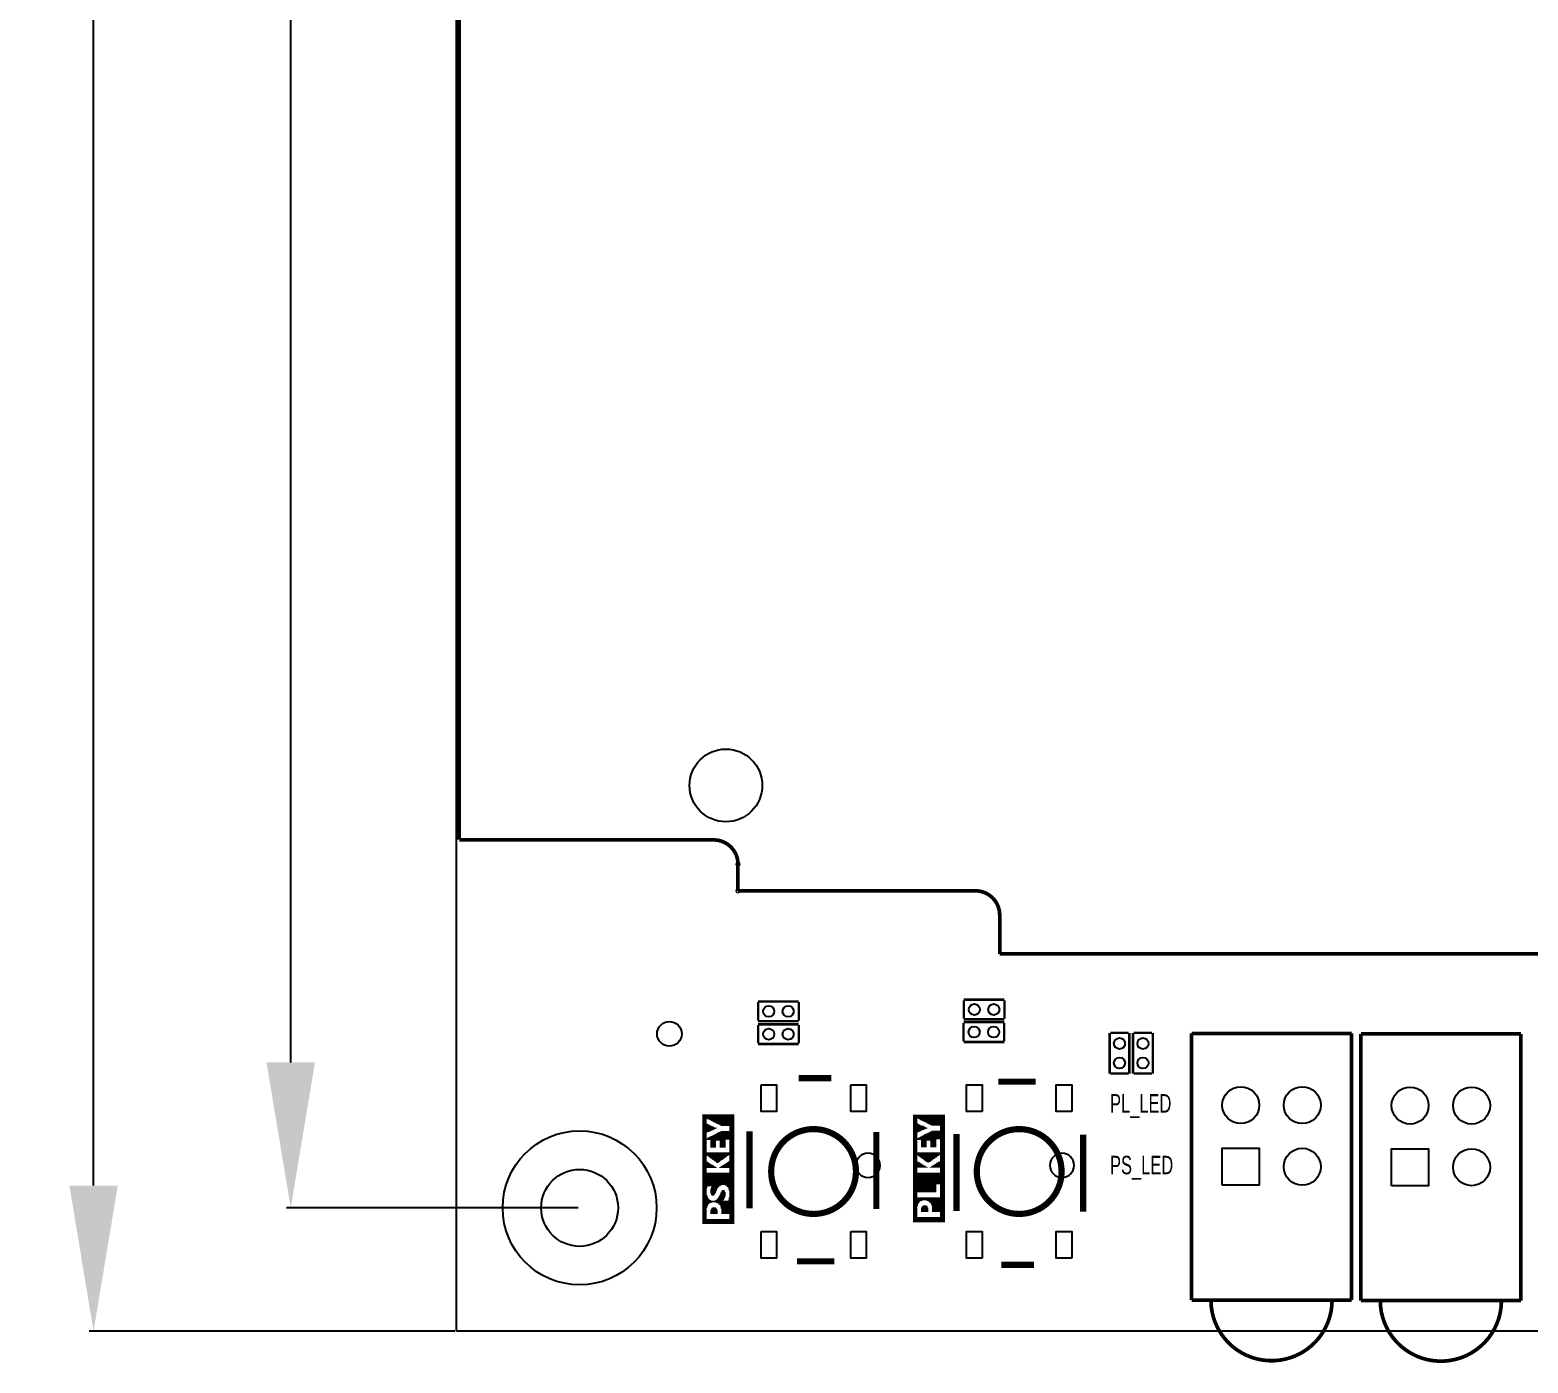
# Model space of a CAD drawing. Extents: x 4 to 274, y -3 to 190.
# Drawn here: x 3.9 to 65.7, y -2.6 to 52.4 of the extents above; entities that cross this region are included whole.
import ezdxf

# ---------------------------------------------------------------- set-up
doc = ezdxf.new("R2010")
doc.units = 0
doc.header["$MEASUREMENT"] = 0
doc.layers.get('0').update_dxf_attribs({"linetype": 'CONTINUOUS'})
doc.layers.get('Defpoints').update_dxf_attribs({"linetype": 'CONTINUOUS'})
for name, color, linetype in [('BG_OUTLINE', 7, 'CONTINUOUS'), ('BG_SILKSCREEN_TOP', 231, 'CONTINUOUS'), ('MA_PEN3', 231, 'CONTINUOUS'), ('PG_SILKSCREEN_TOP', 130, 'CONTINUOUS'), ('PIN_TOP', 140, 'CONTINUOUS')]:
    doc.layers.add(name, color=color, linetype=linetype)
doc.dimstyles.get("Standard").update_dxf_attribs({"dimtxt": 0.18, "dimasz": 0.18, "dimexe": 0.18, "dimexo": 0.0625, "dimgap": 0.09, "dimtad": 0, "dimtih": 1, "dimtoh": 1, "dimdec": 4, "dimzin": 0, "dimdsep": 46, "dimtxsty": 'STANDARD', "dimcen": 0.09, "dimadec": 0, "dimazin": 0, "dimtfac": 1, "dimtdec": 4, "dimtofl": 0, "dimtmove": 0, "dimatfit": 3, "dimfxl": 1, "dimtolj": 1, "dimtzin": 0, "dimarcsym": 0})

# ---------------------------------------------------------------- blocks, each defined once
blk = doc.blocks.new('*D12')
at = {"color": 0, "linetype": 'Continuous', "lineweight": -2, "transparency": 16777216}
for p, q in [((26.531, 163.627), (14.494, 163.627)), ((14.674, 157.627), (14.674, 95.142)), ((14.674, 9.81), (14.674, 72.295)), ((26.531, 3.81), (14.494, 3.81))]:
    blk.add_line(p, q, dxfattribs=at)
at = {"color": 0, "linetype": 'Continuous', "transparency": 16777216}
for points in [[(13.674, 157.627), (15.674, 157.627), (14.674, 163.627)], [(13.674, 9.81), (15.674, 9.81), (14.674, 3.81)]]:
    blk.add_solid(points, dxfattribs=at)
at = {"layer": 'Defpoints', "color": 0, "linetype": 'Continuous', "transparency": 16777216}
for p in [(26.594, 163.627), (14.674, 3.81), (26.594, 3.81)]:
    blk.add_point(p, dxfattribs=at)
at = {"color": 0, "linetype": 'Continuous', "transparency": 16777216, "insert": (14.674, 83.718), "char_height": 4, "attachment_point": 5, "rotation": 90}
blk.add_mtext('\\A1;159.8mm', dxfattribs=at)
blk = doc.blocks.new('*D13')
at = {"color": 0, "linetype": 'Continuous', "lineweight": -2, "transparency": 16777216}
for p, q in [((21.451, 168.707), (6.359, 168.707)), ((6.539, 162.707), (6.539, 94.475)), ((6.539, 4.73), (6.539, 72.962)), ((21.451, -1.27), (6.359, -1.27))]:
    blk.add_line(p, q, dxfattribs=at)
at = {"color": 0, "linetype": 'Continuous', "transparency": 16777216}
for points in [[(5.539, 162.707), (7.539, 162.707), (6.539, 168.707)], [(5.539, 4.73), (7.539, 4.73), (6.539, -1.27)]]:
    blk.add_solid(points, dxfattribs=at)
at = {"layer": 'Defpoints', "color": 0, "linetype": 'Continuous', "transparency": 16777216}
for p in [(21.514, 168.707), (6.539, -1.27), (21.514, -1.27)]:
    blk.add_point(p, dxfattribs=at)
at = {"color": 0, "linetype": 'Continuous', "transparency": 16777216, "insert": (6.539, 83.718), "char_height": 4, "attachment_point": 5, "rotation": 90}
blk.add_mtext('\\A1;170.0mm', dxfattribs=at)

msp = doc.modelspace()

# ---------------------------------------------------------------- linework, layer by layer
at = {"linetype": 'Continuous'}
msp.add_circle((26.5938, 3.81), 1.5875, dxfattribs=at)
at = {"layer": 'BG_OUTLINE'}
msp.add_lwpolyline([(21.5138, -1.27), (21.5138, 168.7068), (271.5006, 168.7068), (271.5006, -1.27)], close=True, dxfattribs=at)
for points in [[(38.992556, 5.562346, 1), (37.994844, 5.562346, 1), (38.992556, 5.562346)], [(46.99254, 5.562346, 1), (45.994828, 5.562346, 1), (46.99254, 5.562346)]]:
    msp.add_lwpolyline(points, format="xyb", dxfattribs=at)
at = {"layer": 'BG_SILKSCREEN_TOP', "const_width": 0.1524}
for points in [[(21.6281, 18.98396), (32.12846, 18.98396)], [(33.12668, 17.9832), (33.12668, 16.88338)], [(33.12668, 16.88338), (42.92854, 16.88338)], [(43.92676, 15.88262), (43.92676, 14.28242)], [(43.92676, 14.28242), (98.12782, 14.28242)]]:
    msp.add_lwpolyline(points, dxfattribs=at)
for points in [[(32.12846, 18.98396, -0.413929), (33.12668, 17.9832)], [(33.15843, 17.982946, 0.999347), (33.097216, 17.982946, 1.000654), (33.15843, 17.982946)], [(33.15843, 17.982946, 0.999347), (33.097216, 17.982946, 1.000654), (33.15843, 17.982946)], [(33.158684, 16.882872, 0.999352), (33.096962, 16.882872, 1.000648), (33.158684, 16.882872)], [(33.158684, 16.882872, 0.999352), (33.096962, 16.882872, 1.000648), (33.158684, 16.882872)], [(42.92854, 16.88338, -0.413974), (43.92676, 15.88262)]]:
    msp.add_lwpolyline(points, format="xyb", dxfattribs=at)
at = {"layer": 'MA_PEN3', "const_width": 0.0254}
for points in [[(31.66872, 3.147568), (31.66872, 7.668768)], [(31.69412, 3.147568), (31.69412, 7.668768)], [(31.71952, 3.147568), (31.71952, 7.668768)], [(31.74492, 3.147568), (31.74492, 7.668768)], [(31.77032, 3.147568), (31.77032, 7.668768)], [(31.79572, 3.147568), (31.79572, 7.668768)], [(31.82112, 3.147568), (31.82112, 7.668768)], [(31.84652, 7.490968), (31.84652, 7.668768)], [(31.87192, 7.465568), (31.87192, 7.668768)], [(31.89732, 7.465568), (31.89732, 7.668768)], [(31.92272, 7.440168), (31.92272, 7.668768)], [(31.94812, 7.440168), (31.94812, 7.668768)], [(31.97352, 7.414768), (31.97352, 7.668768)], [(31.99892, 7.414768), (31.99892, 7.668768)], [(32.02432, 7.389368), (32.02432, 7.668768)], [(32.04972, 7.389368), (32.04972, 7.668768)], [(32.07512, 7.363968), (32.07512, 7.668768)], [(32.10052, 7.363968), (32.10052, 7.668768)], [(32.12592, 7.338568), (32.12592, 7.668768)], [(32.15132, 7.338568), (32.15132, 7.668768)], [(32.17672, 7.313168), (32.17672, 7.668768)], [(32.20212, 7.313168), (32.20212, 7.668768)], [(32.22752, 7.287768), (32.22752, 7.668768)], [(32.25292, 7.287768), (32.25292, 7.668768)], [(32.27832, 7.262368), (32.27832, 7.668768)], [(32.30372, 7.262368), (32.30372, 7.668768)], [(32.32912, 7.236968), (32.32912, 7.668768)], [(32.35452, 7.236968), (32.35452, 7.668768)], [(32.37992, 7.211568), (32.37992, 7.668768)], [(32.40532, 7.211568), (32.40532, 7.668768)], [(32.43072, 7.186168), (32.43072, 7.668768)], [(32.45612, 7.186168), (32.45612, 7.668768)], [(32.48152, 7.186168), (32.48152, 7.668768)], [(32.50692, 7.186168), (32.50692, 7.668768)], [(32.53232, 7.186168), (32.53232, 7.668768)], [(32.55772, 7.186168), (32.55772, 7.668768)], [(32.58312, 7.186168), (32.58312, 7.668768)], [(32.60852, 7.186168), (32.60852, 7.668768)], [(32.63392, 7.186168), (32.63392, 7.668768)], [(32.65932, 7.186168), (32.65932, 7.668768)], [(32.68472, 7.186168), (32.68472, 7.668768)], [(32.71012, 7.186168), (32.71012, 7.668768)], [(32.73552, 7.186168), (32.73552, 7.668768)], [(32.76092, 7.186168), (32.76092, 7.668768)], [(32.78632, 3.147568), (32.78632, 7.668768)], [(32.81172, 3.147568), (32.81172, 7.668768)], [(32.83712, 3.147568), (32.83712, 7.668768)], [(32.86252, 3.147568), (32.86252, 7.668768)], [(32.88792, 3.147568), (32.88792, 7.668768)], [(32.91332, 3.147568), (32.91332, 7.668768)], [(32.93872, 3.147568), (32.93872, 7.668768)], [(32.96412, 3.147568), (32.96412, 7.668768)], [(40.36314, 3.205988), (40.36314, 7.650988)], [(40.38854, 3.205988), (40.38854, 7.650988)], [(40.41394, 3.205988), (40.41394, 7.650988)], [(40.43934, 3.205988), (40.43934, 7.650988)], [(40.46474, 3.205988), (40.46474, 7.650988)], [(40.49014, 3.205988), (40.49014, 7.650988)], [(40.51554, 3.205988), (40.51554, 7.650988)], [(40.54094, 7.498588), (40.54094, 7.650988)], [(40.56634, 7.473188), (40.56634, 7.650988)], [(40.59174, 7.473188), (40.59174, 7.650988)], [(40.61714, 7.447788), (40.61714, 7.650988)], [(40.64254, 7.447788), (40.64254, 7.650988)], [(40.66794, 7.422388), (40.66794, 7.650988)], [(40.69334, 7.422388), (40.69334, 7.650988)], [(40.71874, 7.396988), (40.71874, 7.650988)], [(40.74414, 7.396988), (40.74414, 7.650988)], [(40.76954, 7.371588), (40.76954, 7.650988)], [(40.79494, 7.371588), (40.79494, 7.650988)], [(40.82034, 7.346188), (40.82034, 7.650988)], [(40.84574, 7.346188), (40.84574, 7.650988)], [(40.87114, 7.320788), (40.87114, 7.650988)], [(40.89654, 7.320788), (40.89654, 7.650988)], [(40.92194, 7.295388), (40.92194, 7.650988)], [(40.94734, 7.295388), (40.94734, 7.650988)], [(40.97274, 7.269988), (40.97274, 7.650988)], [(40.99814, 7.269988), (40.99814, 7.650988)], [(41.02354, 7.244588), (41.02354, 7.650988)], [(41.04894, 7.244588), (41.04894, 7.650988)], [(41.07434, 7.219188), (41.07434, 7.650988)], [(41.09974, 7.219188), (41.09974, 7.650988)], [(41.12514, 7.193788), (41.12514, 7.650988)], [(41.15054, 7.193788), (41.15054, 7.650988)], [(41.17594, 7.193788), (41.17594, 7.650988)], [(41.20134, 7.193788), (41.20134, 7.650988)], [(41.22674, 7.193788), (41.22674, 7.650988)], [(41.25214, 7.193788), (41.25214, 7.650988)], [(41.27754, 7.193788), (41.27754, 7.650988)], [(41.30294, 7.193788), (41.30294, 7.650988)], [(41.32834, 7.193788), (41.32834, 7.650988)], [(41.35374, 7.193788), (41.35374, 7.650988)], [(41.37914, 7.193788), (41.37914, 7.650988)], [(41.40454, 7.193788), (41.40454, 7.650988)], [(41.42994, 7.193788), (41.42994, 7.650988)], [(41.45534, 7.193788), (41.45534, 7.650988)], [(41.48074, 3.205988), (41.48074, 7.650988)], [(41.50614, 3.205988), (41.50614, 7.650988)], [(41.53154, 3.205988), (41.53154, 7.650988)], [(41.55694, 3.205988), (41.55694, 7.650988)], [(41.58234, 3.205988), (41.58234, 7.650988)], [(41.60774, 3.205988), (41.60774, 7.650988)], [(41.63314, 3.205988), (41.63314, 7.650988)], [(41.65854, 3.205988), (41.65854, 7.650988)], [(31.84652, 6.906768), (31.84652, 7.287768)], [(31.87192, 6.932168), (31.87192, 7.262368)], [(31.89732, 6.932168), (31.89732, 7.262368)], [(31.92272, 6.932168), (31.92272, 7.236968)], [(31.94812, 6.957568), (31.94812, 7.236968)], [(31.97352, 6.957568), (31.97352, 7.211568)], [(31.99892, 6.982968), (31.99892, 7.211568)], [(32.02432, 6.982968), (32.02432, 7.186168)], [(32.04972, 7.008368), (32.04972, 7.186168)], [(32.07512, 7.008368), (32.07512, 7.186168)], [(32.07512, 6.297168), (32.07512, 6.805168)], [(32.10052, 7.008368), (32.10052, 7.160768)], [(32.10052, 6.297168), (32.10052, 6.805168)], [(32.12592, 7.033768), (32.12592, 7.160768)], [(32.12592, 6.297168), (32.12592, 6.830568)], [(32.15132, 7.033768), (32.15132, 7.135368)], [(32.15132, 6.297168), (32.15132, 6.830568)], [(32.17672, 7.059168), (32.17672, 7.135368)], [(32.17672, 6.297168), (32.17672, 6.855968)], [(32.20212, 7.059168), (32.20212, 7.109968)], [(32.20212, 6.297168), (32.20212, 6.855968)], [(32.22752, 7.084568), (32.22752, 7.109968)], [(32.22752, 6.576568), (32.22752, 6.881368)], [(32.25292, 7.084568), (32.25292, 7.109968)], [(32.25292, 6.576568), (32.25292, 6.881368)], [(32.27832, 6.576568), (32.27832, 6.906768)], [(32.30372, 6.576568), (32.30372, 6.906768)], [(32.32912, 6.576568), (32.32912, 6.932168)], [(32.35452, 6.576568), (32.35452, 6.932168)], [(32.37992, 6.297168), (32.37992, 6.957568)], [(32.40532, 6.297168), (32.40532, 6.957568)], [(32.43072, 6.297168), (32.43072, 6.982968)], [(32.45612, 6.297168), (32.45612, 6.982968)], [(32.48152, 6.297168), (32.48152, 6.982968)], [(32.50692, 6.297168), (32.50692, 6.982968)], [(32.53232, 6.297168), (32.53232, 6.982968)], [(32.55772, 6.297168), (32.55772, 6.982968)], [(32.58312, 6.297168), (32.58312, 6.982968)], [(32.60852, 6.297168), (32.60852, 6.982968)], [(32.63392, 6.627368), (32.63392, 6.982968)], [(32.65932, 6.627368), (32.65932, 6.982968)], [(32.68472, 6.627368), (32.68472, 6.982968)], [(32.71012, 6.627368), (32.71012, 6.982968)], [(32.73552, 6.627368), (32.73552, 6.982968)], [(32.76092, 6.627368), (32.76092, 6.982968)], [(40.54094, 6.914388), (40.54094, 7.295388)], [(40.56634, 6.939788), (40.56634, 7.269988)], [(40.59174, 6.939788), (40.59174, 7.269988)], [(40.61714, 6.939788), (40.61714, 7.244588)], [(40.64254, 6.965188), (40.64254, 7.244588)], [(40.66794, 6.965188), (40.66794, 7.219188)], [(40.69334, 6.990588), (40.69334, 7.219188)], [(40.71874, 6.990588), (40.71874, 7.193788)], [(40.71874, 6.304788), (40.71874, 6.787388)], [(40.74414, 7.015988), (40.74414, 7.193788)], [(40.74414, 6.304788), (40.74414, 6.787388)], [(40.76954, 7.015988), (40.76954, 7.193788)], [(40.76954, 6.304788), (40.76954, 6.812788)], [(40.79494, 7.015988), (40.79494, 7.168388)], [(40.79494, 6.304788), (40.79494, 6.812788)], [(40.82034, 7.041388), (40.82034, 7.168388)], [(40.82034, 6.304788), (40.82034, 6.838188)], [(40.84574, 7.041388), (40.84574, 7.142988)], [(40.84574, 6.304788), (40.84574, 6.838188)], [(40.87114, 7.066788), (40.87114, 7.142988)], [(40.87114, 6.304788), (40.87114, 6.863588)], [(40.89654, 7.066788), (40.89654, 7.117588)], [(40.89654, 6.304788), (40.89654, 6.863588)], [(40.92194, 7.092188), (40.92194, 7.117588)], [(40.92194, 6.584188), (40.92194, 6.888988)], [(40.94734, 7.092188), (40.94734, 7.117588)], [(40.94734, 6.584188), (40.94734, 6.888988)], [(40.97274, 6.584188), (40.97274, 6.914388)], [(40.99814, 6.584188), (40.99814, 6.914388)], [(41.02354, 6.584188), (41.02354, 6.939788)], [(41.04894, 6.584188), (41.04894, 6.939788)], [(41.07434, 6.304788), (41.07434, 6.965188)], [(41.09974, 6.304788), (41.09974, 6.965188)], [(41.12514, 6.304788), (41.12514, 6.990588)], [(41.15054, 6.304788), (41.15054, 6.990588)], [(41.17594, 6.304788), (41.17594, 6.990588)], [(41.20134, 6.304788), (41.20134, 6.990588)], [(41.22674, 6.304788), (41.22674, 6.990588)], [(41.25214, 6.304788), (41.25214, 6.990588)], [(41.27754, 6.304788), (41.27754, 6.990588)], [(41.30294, 6.304788), (41.30294, 6.990588)], [(41.32834, 6.634988), (41.32834, 6.990588)], [(41.35374, 6.634988), (41.35374, 6.990588)], [(41.37914, 6.634988), (41.37914, 6.990588)], [(41.40454, 6.634988), (41.40454, 6.990588)], [(41.42994, 6.634988), (41.42994, 6.990588)], [(41.45534, 6.634988), (41.45534, 6.990588)], [(31.84652, 6.601968), (31.84652, 6.678168)], [(31.87192, 6.601968), (31.87192, 6.703568)], [(31.89732, 6.601968), (31.89732, 6.703568)], [(31.92272, 6.601968), (31.92272, 6.728968)], [(31.94812, 6.601968), (31.94812, 6.728968)], [(31.97352, 6.601968), (31.97352, 6.754368)], [(31.99892, 6.297168), (31.99892, 6.754368)], [(32.02432, 6.297168), (32.02432, 6.779768)], [(32.04972, 6.297168), (32.04972, 6.779768)], [(40.54094, 6.609588), (40.54094, 6.685788)], [(40.56634, 6.609588), (40.56634, 6.711188)], [(40.59174, 6.609588), (40.59174, 6.711188)], [(40.61714, 6.609588), (40.61714, 6.736588)], [(40.64254, 6.609588), (40.64254, 6.736588)], [(40.66794, 6.609588), (40.66794, 6.761988)], [(40.69334, 6.304788), (40.69334, 6.761988)], [(31.84652, 5.966968), (31.84652, 6.093968)], [(31.84652, 5.458968), (31.84652, 5.712968)], [(31.87192, 5.941568), (31.87192, 6.093968)], [(31.87192, 5.458968), (31.87192, 5.712968)], [(31.89732, 5.916168), (31.89732, 6.093968)], [(31.89732, 5.458968), (31.89732, 5.687568)], [(31.92272, 5.916168), (31.92272, 6.093968)], [(31.92272, 5.458968), (31.92272, 5.687568)], [(31.94812, 5.890768), (31.94812, 6.093968)], [(31.94812, 5.458968), (31.94812, 5.662168)], [(31.97352, 5.865368), (31.97352, 6.093968)], [(31.97352, 5.458968), (31.97352, 5.636768)], [(31.99892, 5.839968), (31.99892, 6.093968)], [(31.99892, 5.458968), (31.99892, 5.636768)], [(32.02432, 5.839968), (32.02432, 6.093968)], [(32.02432, 5.458968), (32.02432, 5.611368)], [(32.04972, 5.814568), (32.04972, 6.093968)], [(32.04972, 5.458968), (32.04972, 5.585968)], [(32.07512, 5.789168), (32.07512, 6.093968)], [(32.07512, 5.458968), (32.07512, 5.585968)], [(32.10052, 5.789168), (32.10052, 6.093968)], [(32.10052, 5.458968), (32.10052, 5.560568)], [(32.12592, 5.763768), (32.12592, 6.093968)], [(32.12592, 5.458968), (32.12592, 5.560568)], [(32.15132, 5.738368), (32.15132, 6.093968)], [(32.17672, 5.712968), (32.17672, 6.093968)], [(32.20212, 5.712968), (32.20212, 6.093968)], [(32.22752, 5.687568), (32.22752, 6.093968)], [(32.25292, 5.662168), (32.25292, 6.093968)], [(32.27832, 5.662168), (32.27832, 6.093968)], [(32.30372, 5.662168), (32.30372, 6.093968)], [(32.32912, 5.687568), (32.32912, 6.093968)], [(32.35452, 5.687568), (32.35452, 6.093968)], [(32.37992, 5.712968), (32.37992, 6.093968)], [(32.40532, 5.738368), (32.40532, 6.093968)], [(32.43072, 5.763768), (32.43072, 6.093968)], [(32.45612, 5.763768), (32.45612, 6.093968)], [(32.48152, 5.789168), (32.48152, 6.093968)], [(32.48152, 5.458968), (32.48152, 5.560568)], [(32.50692, 5.814568), (32.50692, 6.093968)], [(32.50692, 5.458968), (32.50692, 5.585968)], [(32.53232, 5.814568), (32.53232, 6.093968)], [(32.53232, 5.458968), (32.53232, 5.585968)], [(32.55772, 5.839968), (32.55772, 6.093968)], [(32.55772, 5.458968), (32.55772, 5.611368)], [(32.58312, 5.865368), (32.58312, 6.093968)], [(32.58312, 5.458968), (32.58312, 5.611368)], [(32.60852, 5.865368), (32.60852, 6.093968)], [(32.60852, 5.458968), (32.60852, 5.636768)], [(32.63392, 5.890768), (32.63392, 6.093968)], [(32.63392, 5.458968), (32.63392, 5.662168)], [(32.65932, 5.916168), (32.65932, 6.093968)], [(32.65932, 5.458968), (32.65932, 5.662168)], [(32.68472, 5.941568), (32.68472, 6.093968)], [(32.68472, 5.458968), (32.68472, 5.687568)], [(32.71012, 5.941568), (32.71012, 6.093968)], [(32.71012, 5.458968), (32.71012, 5.712968)], [(32.73552, 5.966968), (32.73552, 6.093968)], [(32.73552, 5.458968), (32.73552, 5.712968)], [(32.76092, 5.992368), (32.76092, 6.093968)], [(32.76092, 5.458968), (32.76092, 5.738368)], [(40.54094, 5.974588), (40.54094, 6.101588)], [(40.54094, 5.466588), (40.54094, 5.720588)], [(40.56634, 5.949188), (40.56634, 6.101588)], [(40.56634, 5.466588), (40.56634, 5.720588)], [(40.59174, 5.923788), (40.59174, 6.101588)], [(40.59174, 5.466588), (40.59174, 5.695188)], [(40.61714, 5.923788), (40.61714, 6.101588)], [(40.61714, 5.466588), (40.61714, 5.695188)], [(40.64254, 5.898388), (40.64254, 6.101588)], [(40.64254, 5.466588), (40.64254, 5.669788)], [(40.66794, 5.872988), (40.66794, 6.101588)], [(40.66794, 5.466588), (40.66794, 5.644388)], [(40.69334, 5.847588), (40.69334, 6.101588)], [(40.69334, 5.466588), (40.69334, 5.644388)], [(40.71874, 5.847588), (40.71874, 6.101588)], [(40.71874, 5.466588), (40.71874, 5.618988)], [(40.74414, 5.822188), (40.74414, 6.101588)], [(40.74414, 5.466588), (40.74414, 5.593588)], [(40.76954, 5.796788), (40.76954, 6.101588)], [(40.76954, 5.466588), (40.76954, 5.593588)], [(40.79494, 5.796788), (40.79494, 6.101588)], [(40.79494, 5.466588), (40.79494, 5.568188)], [(40.82034, 5.771388), (40.82034, 6.101588)], [(40.82034, 5.466588), (40.82034, 5.568188)], [(40.84574, 5.745988), (40.84574, 6.101588)], [(40.87114, 5.720588), (40.87114, 6.101588)], [(40.89654, 5.720588), (40.89654, 6.101588)], [(40.92194, 5.695188), (40.92194, 6.101588)], [(40.94734, 5.669788), (40.94734, 6.101588)], [(40.97274, 5.669788), (40.97274, 6.101588)], [(40.99814, 5.669788), (40.99814, 6.101588)], [(41.02354, 5.695188), (41.02354, 6.101588)], [(41.04894, 5.695188), (41.04894, 6.101588)], [(41.07434, 5.720588), (41.07434, 6.101588)], [(41.09974, 5.745988), (41.09974, 6.101588)], [(41.12514, 5.771388), (41.12514, 6.101588)], [(41.15054, 5.771388), (41.15054, 6.101588)], [(41.17594, 5.796788), (41.17594, 6.101588)], [(41.17594, 5.466588), (41.17594, 5.568188)], [(41.20134, 5.822188), (41.20134, 6.101588)], [(41.20134, 5.466588), (41.20134, 5.593588)], [(41.22674, 5.822188), (41.22674, 6.101588)], [(41.22674, 5.466588), (41.22674, 5.593588)], [(41.25214, 5.847588), (41.25214, 6.101588)], [(41.25214, 5.466588), (41.25214, 5.618988)], [(41.27754, 5.872988), (41.27754, 6.101588)], [(41.27754, 5.466588), (41.27754, 5.618988)], [(41.30294, 5.872988), (41.30294, 6.101588)], [(41.30294, 5.466588), (41.30294, 5.644388)], [(41.32834, 5.898388), (41.32834, 6.101588)], [(41.32834, 5.466588), (41.32834, 5.669788)], [(41.35374, 5.923788), (41.35374, 6.101588)], [(41.35374, 5.466588), (41.35374, 5.669788)], [(41.37914, 5.949188), (41.37914, 6.101588)], [(41.37914, 5.466588), (41.37914, 5.695188)], [(41.40454, 5.949188), (41.40454, 6.101588)], [(41.40454, 5.466588), (41.40454, 5.720588)], [(41.42994, 5.974588), (41.42994, 6.101588)], [(41.42994, 5.466588), (41.42994, 5.720588)], [(41.45534, 5.999988), (41.45534, 6.101588)], [(41.45534, 5.466588), (41.45534, 5.745988)], [(31.84652, 4.620768), (31.84652, 5.255768)], [(31.87192, 4.696968), (31.87192, 5.255768)], [(31.89732, 4.696968), (31.89732, 5.255768)], [(31.92272, 4.696968), (31.92272, 5.255768)], [(31.94812, 4.696968), (31.94812, 5.255768)], [(31.97352, 4.696968), (31.97352, 5.255768)], [(31.99892, 4.696968), (31.99892, 5.255768)], [(32.02432, 4.696968), (32.02432, 5.255768)], [(32.04972, 4.315968), (32.04972, 5.255768)], [(32.07512, 4.315968), (32.07512, 5.255768)], [(32.10052, 4.315968), (32.10052, 5.255768)], [(32.12592, 4.315968), (32.12592, 5.255768)], [(32.15132, 5.458968), (32.15132, 5.535168)], [(32.15132, 4.341368), (32.15132, 5.255768)], [(32.17672, 5.458968), (32.17672, 5.509768)], [(32.17672, 4.366768), (32.17672, 5.255768)], [(32.20212, 5.458968), (32.20212, 5.509768)], [(32.20212, 4.417568), (32.20212, 5.255768)], [(32.22752, 5.458968), (32.22752, 5.484368)], [(32.22752, 4.468368), (32.22752, 5.255768)], [(32.25292, 5.458968), (32.25292, 5.484368)], [(32.25292, 4.519168), (32.25292, 5.255768)], [(32.27832, 4.595368), (32.27832, 5.255768)], [(32.30372, 4.620768), (32.30372, 5.255768)], [(32.32912, 4.671568), (32.32912, 5.255768)], [(32.35452, 5.458968), (32.35452, 5.484368)], [(32.35452, 4.696968), (32.35452, 5.255768)], [(32.37992, 5.458968), (32.37992, 5.484368)], [(32.37992, 4.696968), (32.37992, 5.255768)], [(32.40532, 5.458968), (32.40532, 5.509768)], [(32.40532, 4.722368), (32.40532, 5.255768)], [(32.43072, 5.458968), (32.43072, 5.535168)], [(32.43072, 4.722368), (32.43072, 5.255768)], [(32.45612, 5.458968), (32.45612, 5.535168)], [(32.45612, 4.747768), (32.45612, 5.255768)], [(32.48152, 4.747768), (32.48152, 5.255768)], [(32.50692, 4.747768), (32.50692, 5.255768)], [(32.53232, 4.747768), (32.53232, 5.255768)], [(32.55772, 4.747768), (32.55772, 5.255768)], [(32.58312, 4.747768), (32.58312, 5.255768)], [(32.60852, 4.722368), (32.60852, 5.255768)], [(32.63392, 4.722368), (32.63392, 5.255768)], [(32.65932, 4.696968), (32.65932, 5.255768)], [(32.68472, 4.671568), (32.68472, 5.255768)], [(32.71012, 4.646168), (32.71012, 5.255768)], [(32.73552, 4.595368), (32.73552, 5.255768)], [(32.76092, 4.519168), (32.76092, 5.255768)], [(40.54094, 4.450588), (40.54094, 5.263388)], [(40.56634, 4.450588), (40.56634, 5.263388)], [(40.59174, 4.450588), (40.59174, 5.263388)], [(40.61714, 4.450588), (40.61714, 5.263388)], [(40.64254, 4.450588), (40.64254, 5.263388)], [(40.66794, 4.450588), (40.66794, 5.263388)], [(40.69334, 4.450588), (40.69334, 5.263388)], [(40.71874, 4.450588), (40.71874, 5.263388)], [(40.74414, 4.450588), (40.74414, 5.263388)], [(40.76954, 4.450588), (40.76954, 5.263388)], [(40.79494, 4.450588), (40.79494, 5.263388)], [(40.82034, 4.450588), (40.82034, 5.263388)], [(40.84574, 5.466588), (40.84574, 5.542788)], [(40.84574, 4.450588), (40.84574, 5.263388)], [(40.87114, 5.466588), (40.87114, 5.517388)], [(40.87114, 4.450588), (40.87114, 5.263388)], [(40.89654, 5.466588), (40.89654, 5.517388)], [(40.89654, 4.450588), (40.89654, 5.263388)], [(40.92194, 5.466588), (40.92194, 5.491988)], [(40.92194, 4.450588), (40.92194, 5.263388)], [(40.94734, 5.466588), (40.94734, 5.491988)], [(40.94734, 4.450588), (40.94734, 5.263388)], [(40.97274, 4.450588), (40.97274, 5.263388)], [(40.99814, 4.450588), (40.99814, 5.263388)], [(41.02354, 4.450588), (41.02354, 5.263388)], [(41.04894, 5.466588), (41.04894, 5.491988)], [(41.04894, 4.450588), (41.04894, 5.263388)], [(41.07434, 5.466588), (41.07434, 5.491988)], [(41.07434, 4.450588), (41.07434, 5.263388)], [(41.09974, 5.466588), (41.09974, 5.517388)], [(41.09974, 4.450588), (41.09974, 5.263388)], [(41.12514, 5.466588), (41.12514, 5.542788)], [(41.12514, 4.450588), (41.12514, 5.263388)], [(41.15054, 5.466588), (41.15054, 5.542788)], [(41.15054, 4.450588), (41.15054, 5.263388)], [(41.17594, 4.450588), (41.17594, 5.263388)], [(41.20134, 4.450588), (41.20134, 5.263388)], [(41.22674, 4.450588), (41.22674, 5.263388)], [(41.25214, 4.450588), (41.25214, 5.263388)], [(41.27754, 4.450588), (41.27754, 5.263388)], [(41.30294, 4.450588), (41.30294, 5.263388)], [(41.32834, 4.780788), (41.32834, 5.263388)], [(41.35374, 4.780788), (41.35374, 5.263388)], [(41.37914, 4.780788), (41.37914, 5.263388)], [(41.40454, 4.780788), (41.40454, 5.263388)], [(41.42994, 4.780788), (41.42994, 5.263388)], [(41.45534, 4.780788), (41.45534, 5.263388)], [(31.84652, 3.807968), (31.84652, 4.341368)], [(31.99892, 4.392168), (31.99892, 4.595368)], [(32.02432, 4.341368), (32.02432, 4.671568)], [(32.35452, 3.934968), (32.35452, 4.315968)], [(32.37992, 3.909568), (32.37992, 4.366768)], [(32.40532, 3.858768), (32.40532, 4.417568)], [(32.43072, 3.782568), (32.43072, 4.468368)], [(32.45612, 3.553968), (32.45612, 4.519168)], [(32.48152, 3.553968), (32.48152, 4.544568)], [(32.50692, 3.553968), (32.50692, 4.544568)], [(32.53232, 4.138168), (32.53232, 4.544568)], [(32.55772, 4.163568), (32.55772, 4.544568)], [(32.58312, 4.214368), (32.58312, 4.519168)], [(32.60852, 4.265168), (32.60852, 4.468368)], [(31.87192, 3.884168), (31.87192, 4.265168)], [(31.89732, 3.934968), (31.89732, 4.214368)], [(31.92272, 3.960368), (31.92272, 4.188968)], [(31.94812, 3.985768), (31.94812, 4.163568)], [(31.97352, 4.011168), (31.97352, 4.138168)], [(31.99892, 4.011168), (31.99892, 4.138168)], [(31.99892, 3.553968), (31.99892, 3.731768)], [(32.02432, 4.011168), (32.02432, 4.112768)], [(32.02432, 3.553968), (32.02432, 3.782568)], [(32.04972, 4.036568), (32.04972, 4.112768)], [(32.04972, 3.553968), (32.04972, 3.807968)], [(32.07512, 4.036568), (32.07512, 4.112768)], [(32.07512, 3.553968), (32.07512, 3.833368)], [(32.10052, 4.036568), (32.10052, 4.112768)], [(32.10052, 3.553968), (32.10052, 3.833368)], [(32.12592, 4.036568), (32.12592, 4.112768)], [(32.12592, 3.553968), (32.12592, 3.833368)], [(32.15132, 4.036568), (32.15132, 4.112768)], [(32.15132, 3.553968), (32.15132, 3.833368)], [(32.17672, 4.036568), (32.17672, 4.112768)], [(32.17672, 3.553968), (32.17672, 3.833368)], [(32.20212, 4.036568), (32.20212, 4.138168)], [(32.20212, 3.553968), (32.20212, 3.833368)], [(32.22752, 4.011168), (32.22752, 4.138168)], [(32.22752, 3.553968), (32.22752, 3.807968)], [(32.25292, 4.011168), (32.25292, 4.163568)], [(32.25292, 3.553968), (32.25292, 3.782568)], [(32.27832, 4.011168), (32.27832, 4.188968)], [(32.27832, 3.553968), (32.27832, 3.731768)], [(32.30372, 3.985768), (32.30372, 4.214368)], [(32.32912, 3.960368), (32.32912, 4.265168)], [(32.53232, 3.553968), (32.53232, 4.112768)], [(32.55772, 3.553968), (32.55772, 4.112768)], [(32.58312, 3.553968), (32.58312, 4.112768)], [(32.60852, 3.553968), (32.60852, 4.112768)], [(32.63392, 3.553968), (32.63392, 4.112768)], [(32.65932, 3.553968), (32.65932, 4.112768)], [(32.68472, 3.553968), (32.68472, 4.112768)], [(32.71012, 3.553968), (32.71012, 4.112768)], [(32.73552, 3.553968), (32.73552, 4.138168)], [(32.76092, 3.553968), (32.76092, 4.239768)], [(40.54094, 3.891788), (40.54094, 4.247388)], [(40.56634, 3.967988), (40.56634, 4.247388)], [(40.59174, 4.018788), (40.59174, 4.247388)], [(40.61714, 4.044188), (40.61714, 4.247388)], [(40.64254, 4.069588), (40.64254, 4.247388)], [(40.66794, 4.094988), (40.66794, 4.247388)], [(40.69334, 4.094988), (40.69334, 4.247388)], [(40.69334, 3.637788), (40.69334, 3.815588)], [(40.71874, 4.094988), (40.71874, 4.247388)], [(40.71874, 3.637788), (40.71874, 3.866388)], [(40.74414, 4.120388), (40.74414, 4.247388)], [(40.74414, 3.637788), (40.74414, 3.891788)], [(40.76954, 4.120388), (40.76954, 4.247388)], [(40.76954, 3.637788), (40.76954, 3.917188)], [(40.79494, 4.120388), (40.79494, 4.247388)], [(40.79494, 3.637788), (40.79494, 3.917188)], [(40.82034, 4.120388), (40.82034, 4.247388)], [(40.82034, 3.637788), (40.82034, 3.917188)], [(40.84574, 4.120388), (40.84574, 4.247388)], [(40.84574, 3.637788), (40.84574, 3.917188)], [(40.87114, 4.120388), (40.87114, 4.247388)], [(40.87114, 3.637788), (40.87114, 3.917188)], [(40.89654, 4.120388), (40.89654, 4.247388)], [(40.89654, 3.637788), (40.89654, 3.917188)], [(40.92194, 4.094988), (40.92194, 4.247388)], [(40.92194, 3.637788), (40.92194, 3.891788)], [(40.94734, 4.094988), (40.94734, 4.247388)], [(40.94734, 3.637788), (40.94734, 3.866388)], [(40.97274, 4.094988), (40.97274, 4.247388)], [(40.97274, 3.637788), (40.97274, 3.815588)], [(40.99814, 4.069588), (40.99814, 4.247388)], [(41.02354, 4.044188), (41.02354, 4.247388)], [(41.04894, 4.018788), (41.04894, 4.247388)], [(41.07434, 3.993388), (41.07434, 4.247388)], [(41.09974, 3.942588), (41.09974, 4.247388)], [(41.12514, 3.866388), (41.12514, 4.247388)], [(41.15054, 3.637788), (41.15054, 4.247388)], [(41.17594, 3.637788), (41.17594, 4.247388)], [(41.20134, 3.637788), (41.20134, 4.247388)], [(41.22674, 3.637788), (41.22674, 4.247388)], [(41.25214, 3.637788), (41.25214, 4.247388)], [(41.27754, 3.637788), (41.27754, 4.247388)], [(41.30294, 3.637788), (41.30294, 4.247388)], [(41.32834, 3.637788), (41.32834, 4.247388)], [(41.35374, 3.637788), (41.35374, 4.247388)], [(41.37914, 3.637788), (41.37914, 4.247388)], [(41.40454, 3.637788), (41.40454, 4.247388)], [(41.42994, 3.637788), (41.42994, 4.247388)], [(41.45534, 3.637788), (41.45534, 4.247388)], [(31.84652, 3.147568), (31.84652, 3.350768)], [(31.87192, 3.147568), (31.87192, 3.350768)], [(31.89732, 3.147568), (31.89732, 3.350768)], [(31.92272, 3.147568), (31.92272, 3.350768)], [(31.94812, 3.147568), (31.94812, 3.350768)], [(31.97352, 3.147568), (31.97352, 3.350768)], [(31.99892, 3.147568), (31.99892, 3.350768)], [(32.02432, 3.147568), (32.02432, 3.350768)], [(32.04972, 3.147568), (32.04972, 3.350768)], [(32.07512, 3.147568), (32.07512, 3.350768)], [(32.10052, 3.147568), (32.10052, 3.350768)], [(32.12592, 3.147568), (32.12592, 3.350768)], [(32.15132, 3.147568), (32.15132, 3.350768)], [(32.17672, 3.147568), (32.17672, 3.350768)], [(32.20212, 3.147568), (32.20212, 3.350768)], [(32.22752, 3.147568), (32.22752, 3.350768)], [(32.25292, 3.147568), (32.25292, 3.350768)], [(32.27832, 3.147568), (32.27832, 3.350768)], [(32.30372, 3.147568), (32.30372, 3.350768)], [(32.32912, 3.147568), (32.32912, 3.350768)], [(32.35452, 3.147568), (32.35452, 3.350768)], [(32.37992, 3.147568), (32.37992, 3.350768)], [(32.40532, 3.147568), (32.40532, 3.350768)], [(32.43072, 3.147568), (32.43072, 3.350768)], [(32.45612, 3.147568), (32.45612, 3.350768)], [(32.48152, 3.147568), (32.48152, 3.350768)], [(32.50692, 3.147568), (32.50692, 3.350768)], [(32.53232, 3.147568), (32.53232, 3.350768)], [(32.55772, 3.147568), (32.55772, 3.350768)], [(32.58312, 3.147568), (32.58312, 3.350768)], [(32.60852, 3.147568), (32.60852, 3.350768)], [(32.63392, 3.147568), (32.63392, 3.350768)], [(32.65932, 3.147568), (32.65932, 3.350768)], [(32.68472, 3.147568), (32.68472, 3.350768)], [(32.71012, 3.147568), (32.71012, 3.350768)], [(32.73552, 3.147568), (32.73552, 3.350768)], [(32.76092, 3.147568), (32.76092, 3.350768)], [(40.54094, 3.205988), (40.54094, 3.434588)], [(40.56634, 3.205988), (40.56634, 3.434588)], [(40.59174, 3.205988), (40.59174, 3.434588)], [(40.61714, 3.205988), (40.61714, 3.434588)], [(40.64254, 3.205988), (40.64254, 3.434588)], [(40.66794, 3.205988), (40.66794, 3.434588)], [(40.69334, 3.205988), (40.69334, 3.434588)], [(40.71874, 3.205988), (40.71874, 3.434588)], [(40.74414, 3.205988), (40.74414, 3.434588)], [(40.76954, 3.205988), (40.76954, 3.434588)], [(40.79494, 3.205988), (40.79494, 3.434588)], [(40.82034, 3.205988), (40.82034, 3.434588)], [(40.84574, 3.205988), (40.84574, 3.434588)], [(40.87114, 3.205988), (40.87114, 3.434588)], [(40.89654, 3.205988), (40.89654, 3.434588)], [(40.92194, 3.205988), (40.92194, 3.434588)], [(40.94734, 3.205988), (40.94734, 3.434588)], [(40.97274, 3.205988), (40.97274, 3.434588)], [(40.99814, 3.205988), (40.99814, 3.434588)], [(41.02354, 3.205988), (41.02354, 3.434588)], [(41.04894, 3.205988), (41.04894, 3.434588)], [(41.07434, 3.205988), (41.07434, 3.434588)], [(41.09974, 3.205988), (41.09974, 3.434588)], [(41.12514, 3.205988), (41.12514, 3.434588)], [(41.15054, 3.205988), (41.15054, 3.434588)], [(41.17594, 3.205988), (41.17594, 3.434588)], [(41.20134, 3.205988), (41.20134, 3.434588)], [(41.22674, 3.205988), (41.22674, 3.434588)], [(41.25214, 3.205988), (41.25214, 3.434588)], [(41.27754, 3.205988), (41.27754, 3.434588)], [(41.30294, 3.205988), (41.30294, 3.434588)], [(41.32834, 3.205988), (41.32834, 3.434588)], [(41.35374, 3.205988), (41.35374, 3.434588)], [(41.37914, 3.205988), (41.37914, 3.434588)], [(41.40454, 3.205988), (41.40454, 3.434588)], [(41.42994, 3.205988), (41.42994, 3.434588)], [(41.45534, 3.205988), (41.45534, 3.434588)]]:
    msp.add_lwpolyline(points, dxfattribs=at)
at = {"layer": 'PG_SILKSCREEN_TOP'}
for points, const_width in [([(21.6281, 18.99412), (21.6281, 79.94396)], 0.1524), ([(33.9598, 12.319), (35.6362, 12.319)], 0.1016), ([(42.4434, 12.3952), (44.1198, 12.3952)], 0.1016), ([(42.4434, 11.6078), (42.4434, 12.3698)], 0.1016), ([(44.1198, 12.3698), (44.1198, 11.6078)], 0.1016), ([(33.9598, 11.5316), (33.9598, 12.2936)], 0.1016), ([(35.6362, 12.2936), (35.6362, 11.5316)], 0.1016), ([(35.6362, 11.5062), (33.9598, 11.5062)], 0.1016), ([(33.9598, 11.3792), (35.6362, 11.3792)], 0.1016), ([(33.9598, 10.5918), (33.9598, 11.3538)], 0.1016), ([(35.6362, 11.3538), (35.6362, 10.5918)], 0.1016), ([(42.434002, 11.465052), (44.110402, 11.465052)], 0.1016), ([(42.434002, 10.677652), (42.434002, 11.439652)], 0.1016), ([(44.1198, 11.5824), (42.4434, 11.5824)], 0.1016), ([(44.110402, 11.439652), (44.110402, 10.677652)], 0.1016), ([(35.6362, 10.5664), (33.9598, 10.5664)], 0.1016), ([(44.110402, 10.652252), (42.434002, 10.652252)], 0.1016), ([(48.4632, 9.3472), (48.4632, 11.0236)], 0.1016), ([(48.4886, 11.0236), (49.2506, 11.0236)], 0.1016), ([(49.276, 11.0236), (49.276, 9.3472)], 0.1016), ([(49.4284, 9.3472), (49.4284, 11.0236)], 0.1016), ([(49.4538, 11.0236), (50.2158, 11.0236)], 0.1016), ([(50.2412, 11.0236), (50.2412, 9.3472)], 0.1016), ([(51.8414, 0.00508), (51.8414, 11.005058)], 0.1524), ([(51.8414, 11.005058), (58.44159, 11.005058)], 0.1524), ([(58.44159, 11.005058), (58.44159, 0.00508)], 0.1524), ([(58.828178, -0.013462), (58.828178, 10.986516)], 0.1524), ([(58.828178, 10.986516), (65.428368, 10.986516)], 0.1524), ([(65.428368, 10.986516), (65.428368, -0.013462)], 0.1524), ([(36.9824, 9.16051), (35.6362, 9.16051)], 0.254), ([(49.2506, 9.3472), (48.4886, 9.3472)], 0.1016), ([(50.2158, 9.3472), (49.4538, 9.3472)], 0.1016), ([(43.8658, 9.01319), (45.4152, 9.01319)], 0.254), ([(33.603692, 6.9596), (33.603692, 3.7846)], 0.254), ([(38.834314, 6.9342), (38.834314, 3.7592)], 0.254), ([(42.140886, 3.683), (42.140886, 6.858)], 0.254), ([(47.371508, 3.6576), (47.371508, 6.8326)], 0.254), ([(37.1094, 1.60401), (35.56, 1.60401)], 0.254), ([(43.9928, 1.45669), (45.339, 1.45669)], 0.254), ([(58.44159, 0.00508), (51.8414, 0.00508)], 0.1524), ([(65.428368, -0.013462), (58.828178, -0.013462)], 0.1524)]:
    msp.add_lwpolyline(points, dxfattribs=dict(at, const_width=const_width))
for points, const_width in [([(37.99586, 5.3086, 1), (34.49574, 5.3086, 1), (37.99586, 5.3086)], 0.254), ([(46.47946, 5.3086, 1), (42.97934, 5.3086, 1), (46.47946, 5.3086)], 0.254), ([(52.6415, 0.00508, 1.000013), (57.64149, 0.00508)], 0.1524), ([(59.628278, -0.013462, 1.000013), (64.628268, -0.013462)], 0.1524)]:
    msp.add_lwpolyline(points, format="xyb", dxfattribs=dict(at, const_width=const_width))
at = {"layer": 'PIN_TOP'}
for points in [[(34.078418, 8.885555), (34.713418, 8.885555), (34.713418, 7.785481), (34.078418, 7.785481)], [(37.778182, 8.885555), (38.413182, 8.885555), (38.413182, 7.785481), (37.778182, 7.785481)], [(43.197018, 7.785481), (42.562018, 7.785481), (42.562018, 8.885555), (43.197018, 8.885555)], [(46.896782, 7.785481), (46.261782, 7.785481), (46.261782, 8.885555), (46.896782, 8.885555)], [(53.109622, 4.742942), (53.109622, 6.266942), (54.633622, 6.266942), (54.633622, 4.742942)], [(60.0964, 4.7244), (60.0964, 6.2484), (61.6204, 6.2484), (61.6204, 4.7244)], [(34.078418, 2.831719), (34.713418, 2.831719), (34.713418, 1.731645), (34.078418, 1.731645)], [(37.778182, 2.831719), (38.413182, 2.831719), (38.413182, 1.731645), (37.778182, 1.731645)], [(43.197018, 1.731645), (42.562018, 1.731645), (42.562018, 2.831719), (43.197018, 2.831719)], [(46.896782, 1.731645), (46.261782, 1.731645), (46.261782, 2.831719), (46.896782, 2.831719)]]:
    msp.add_lwpolyline(points, close=True, dxfattribs=at)
for centre, radius in [((32.62884, 21.23186), 1.4986), ((34.397188, 11.9126), 0.2286), ((35.198812, 11.9126), 0.2286), ((42.880788, 11.9888), 0.2286), ((43.682412, 11.9888), 0.2286), ((30.29712, 10.9855), 0.508), ((34.397188, 10.9728), 0.2286), ((35.198812, 10.9728), 0.2286), ((42.87139, 11.058652), 0.2286), ((43.673014, 11.058652), 0.2286), ((48.8696, 10.586212), 0.2286), ((49.8348, 10.586212), 0.2286), ((48.8696, 9.784588), 0.2286), ((49.8348, 9.784588), 0.2286), ((53.871622, 8.044942), 0.762), ((56.411622, 8.044942), 0.762), ((60.8584, 8.0264), 0.762), ((63.3984, 8.0264), 0.762), ((26.5938, 3.81), 3.175), ((56.411622, 5.504942), 0.762), ((63.3984, 5.4864), 0.762)]:
    msp.add_circle(centre, radius, dxfattribs=at)

# ---------------------------------------------------------------- texts
at = {"layer": 'BG_SILKSCREEN_TOP', "width": 0.666667}
for s, p in [('PL_LED', (48.47844, 7.73684)), ('PS_LED', (48.47844, 5.1943))]:
    msp.add_text(s, height=0.762, dxfattribs=at).set_placement(p)

# ---------------------------------------------------------------- dimensions: what is measured, and where the dimension line sits
at = {"linetype": 'Continuous'}
for base, p1, p2, picture, middle in [((6.538831, -1.27), (21.5138, 168.7068), (21.5138, -1.27), '*D13', (6.538831, 83.7184)), ((14.674346, 3.81), (26.5938, 163.6268), (26.5938, 3.81), '*D12', (14.674346, 83.7184))]:
    dim = msp.add_linear_dim(base=base, p1=p1, p2=p2, angle=90, dimstyle='Standard', override={"dimtxt": 4, "dimasz": 6, "dimdec": 1, "dimpost": 'mm'}, dxfattribs=at)
    dim.commit()
    dim.dimension.update_dxf_attribs({"geometry": picture, "text_midpoint": middle, "text_rotation": 90})

doc.saveas('drawing.dxf')
